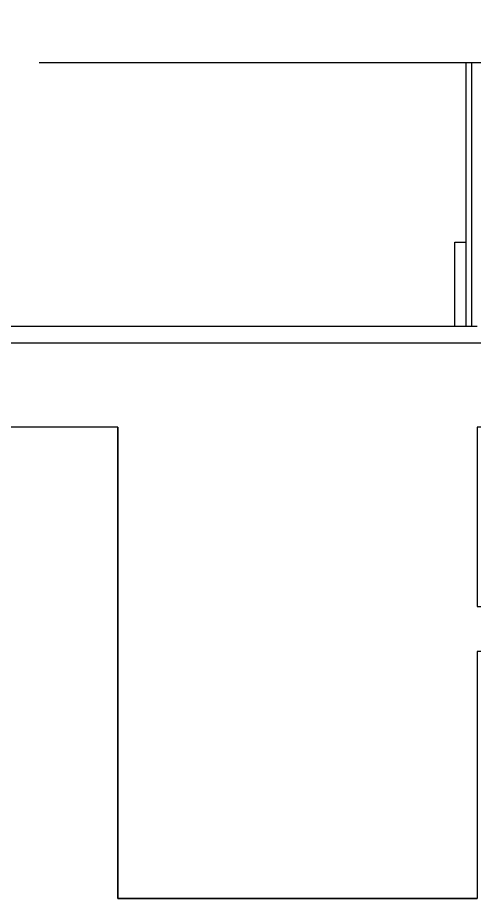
# Model space of a CAD drawing. Header units: metres. Extents: x 0 to 25594, y 0 to 38169.
# Drawn here: x 19992 to 20805, y 30090 to 31660 of the extents above; entities that cross this region are included whole.
import ezdxf

# ---------------------------------------------------------------- set-up
doc = ezdxf.new("R2010")
doc.units = ezdxf.units.M
for name, color, linetype in [('DIM', 126, 'Continuous'), ('DOOR', 4, 'Continuous'), ('L', 65, 'Continuous'), ('WALL1', 7, 'Continuous')]:
    doc.layers.add(name, color=color, linetype=linetype)

msp = doc.modelspace()

# ---------------------------------------------------------------- hatches: boundary and pattern name
at = {"layer": 'DOOR'}
h = msp.add_hatch(dxfattribs=at)
h.set_pattern_fill('ANSI31', scale=1500)
h.paths.add_polyline_path([(19160, 31080), (19160, 30930), (20170, 30930), (20170, 30090), (20810, 30090), (20810, 30530), (21110, 30530), (21310, 30530), (21310, 30610), (20810, 30610), (20810, 30930), (21410, 30930), (21410, 31080)])
h = msp.add_hatch(dxfattribs=at)
h.set_pattern_fill('AR-CONC', scale=80)
h.paths.add_polyline_path([(19160, 31080), (19160, 30930), (20170, 30930), (20170, 30090), (20810, 30090), (20810, 30530), (21110, 30530), (21310, 30530), (21310, 30610), (20810, 30610), (20810, 30930), (21410, 30930), (21410, 31080)])

# ---------------------------------------------------------------- linework, layer by layer
at = {"layer": 'DIM'}
msp.add_lwpolyline([(19160, 31080), (21410, 31080), (21410, 30930), (20810, 30930), (20810, 30610), (21310, 30610), (21310, 30530), (20810, 30530), (20810, 30090), (20170, 30090), (20170, 30930), (19160, 30930)], dxfattribs=at)
at = {"layer": 'L'}
for p, q in [((20790, 31580), (20790, 31110)), ((20800, 31580), (20800, 31110)), ((20770, 31110), (20770, 31260)), ((20770, 31260), (20790, 31260)), ((19160, 31110), (20810, 31110))]:
    msp.add_line(p, q, dxfattribs=at)
msp.add_lwpolyline([(20030, 31580), (21080, 31580), (21080, 31510), (21130, 31660), (21130, 31580), (21940, 31580)], dxfattribs=at)
at = {"layer": 'WALL1'}
for p, q in [((20170, 30930), (20170, 30090)), ((20170, 30090), (20810, 30090))]:
    msp.add_line(p, q, dxfattribs=at)
for points in [[(19160, 31080), (21410, 31080)], [(20170, 30930), (19160, 30930)]]:
    msp.add_lwpolyline(points, dxfattribs=at)

doc.saveas('drawing.dxf')
